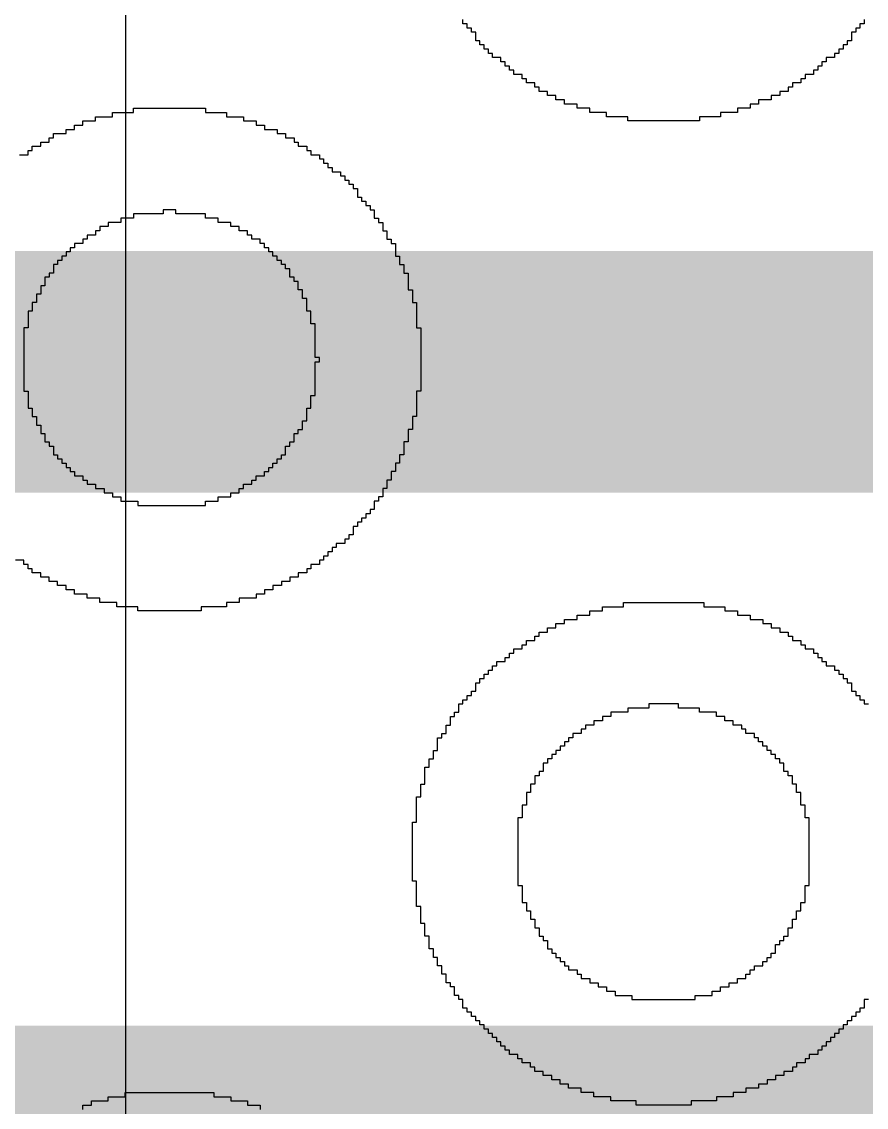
# Model space of a CAD drawing. Header units: millimetres. Extents: x -0.27 to 4.7, y -0.39 to 2.83.
# Drawn here: x 2.3399 to 2.37488, y 1.02713 to 1.07208 of the extents above; entities that cross this region are included whole.
import ezdxf

# ---------------------------------------------------------------- set-up
doc = ezdxf.new("R2010")
doc.units = ezdxf.units.MM
doc.header["$MEASUREMENT"] = 0
for name, color, linetype in [('BottomLayer', 5, 'Continuous'), ('TopLayer', 1, 'Continuous'), ('TopOverlay', 2, 'Continuous')]:
    doc.layers.add(name, color=color, linetype=linetype)

msp = doc.modelspace()

# ---------------------------------------------------------------- linework, layer by layer
at = {"layer": 'BottomLayer'}
msp.add_line((2.344215, 0.695646), (2.344215, 1.075276), dxfattribs=at)
at = {"layer": 'TopLayer'}
for points, const_width in [([(2.053578, 1.057578), (2.677673, 1.057578)], 0.01), ([(2.051, 1.023), (2.592, 1.023)], 0.015)]:
    msp.add_lwpolyline(points, dxfattribs=dict(at, const_width=const_width))
at = {"layer": 'TopOverlay'}
for p, q in [((2.358174, 1.071989), (2.358174, 1.072164)), ((2.37479, 1.072164), (2.37479, 1.071989)), ((2.358349, 1.071989), (2.358174, 1.071989)), ((2.358349, 1.071814), (2.358349, 1.071989)), ((2.358524, 1.071814), (2.358349, 1.071814)), ((2.358524, 1.071639), (2.358524, 1.071814)), ((2.358699, 1.071639), (2.358524, 1.071639)), ((2.358699, 1.071289), (2.358699, 1.071639)), ((2.37444, 1.071639), (2.374266, 1.071639)), ((2.374266, 1.071639), (2.374266, 1.071289)), ((2.374615, 1.071814), (2.37444, 1.071814)), ((2.37444, 1.071814), (2.37444, 1.071639)), ((2.37479, 1.071989), (2.374615, 1.071989)), ((2.374615, 1.071989), (2.374615, 1.071814)), ((2.358874, 1.071289), (2.358699, 1.071289)), ((2.358874, 1.071114), (2.358874, 1.071289)), ((2.374266, 1.071289), (2.374091, 1.071289)), ((2.374091, 1.071289), (2.374091, 1.071114)), ((2.359049, 1.071114), (2.358874, 1.071114)), ((2.359049, 1.07094), (2.359049, 1.071114)), ((2.359224, 1.07094), (2.359049, 1.07094)), ((2.359224, 1.070765), (2.359224, 1.07094)), ((2.359399, 1.070765), (2.359224, 1.070765)), ((2.359399, 1.07059), (2.359399, 1.070765)), ((2.373741, 1.070765), (2.373566, 1.070765)), ((2.373566, 1.070765), (2.373566, 1.07059)), ((2.373916, 1.07094), (2.373741, 1.07094)), ((2.373741, 1.07094), (2.373741, 1.070765)), ((2.374091, 1.071114), (2.373916, 1.071114)), ((2.373916, 1.071114), (2.373916, 1.07094)), ((2.359748, 1.07059), (2.359399, 1.07059)), ((2.359748, 1.070415), (2.359748, 1.07059)), ((2.359923, 1.070415), (2.359748, 1.070415)), ((2.359923, 1.07024), (2.359923, 1.070415)), ((2.373216, 1.070415), (2.373041, 1.070415)), ((2.373041, 1.070415), (2.373041, 1.07024)), ((2.373566, 1.07059), (2.373216, 1.07059)), ((2.373216, 1.07059), (2.373216, 1.070415)), ((2.360098, 1.07024), (2.359923, 1.07024)), ((2.360098, 1.070065), (2.360098, 1.07024)), ((2.360273, 1.070065), (2.360098, 1.070065)), ((2.360273, 1.06989), (2.360273, 1.070065)), ((2.360623, 1.06989), (2.360273, 1.06989)), ((2.360623, 1.069715), (2.360623, 1.06989)), ((2.372691, 1.06989), (2.372342, 1.06989)), ((2.372342, 1.06989), (2.372342, 1.069715)), ((2.372866, 1.070065), (2.372691, 1.070065)), ((2.372691, 1.070065), (2.372691, 1.06989)), ((2.373041, 1.07024), (2.372866, 1.07024)), ((2.372866, 1.07024), (2.372866, 1.070065)), ((2.360798, 1.069715), (2.360623, 1.069715)), ((2.360798, 1.06954), (2.360798, 1.069715)), ((2.361148, 1.06954), (2.360798, 1.06954)), ((2.361148, 1.069365), (2.361148, 1.06954)), ((2.372167, 1.06954), (2.371817, 1.06954)), ((2.371817, 1.06954), (2.371817, 1.069365)), ((2.372342, 1.069715), (2.372167, 1.069715)), ((2.372167, 1.069715), (2.372167, 1.06954)), ((2.361323, 1.069365), (2.361148, 1.069365)), ((2.361323, 1.069191), (2.361323, 1.069365)), ((2.361673, 1.069191), (2.361323, 1.069191)), ((2.361673, 1.069016), (2.361673, 1.069191)), ((2.362022, 1.069016), (2.361673, 1.069016)), ((2.362022, 1.068841), (2.362022, 1.069016)), ((2.371292, 1.069016), (2.370942, 1.069016)), ((2.370942, 1.069016), (2.370942, 1.068841)), ((2.371642, 1.069191), (2.371292, 1.069191)), ((2.371292, 1.069191), (2.371292, 1.069016)), ((2.371817, 1.069365), (2.371642, 1.069365)), ((2.371642, 1.069365), (2.371642, 1.069191)), ((2.344532, 1.068316), (2.344532, 1.068491)), ((2.344532, 1.068491), (2.347505, 1.068491)), ((2.347505, 1.068491), (2.347505, 1.068316)), ((2.362372, 1.068841), (2.362022, 1.068841)), ((2.362372, 1.068666), (2.362372, 1.068841)), ((2.362897, 1.068666), (2.362372, 1.068666)), ((2.362897, 1.068491), (2.362897, 1.068666)), ((2.363421, 1.068491), (2.362897, 1.068491)), ((2.363421, 1.068316), (2.363421, 1.068491)), ((2.370068, 1.068491), (2.369543, 1.068491)), ((2.369543, 1.068491), (2.369543, 1.068316)), ((2.370418, 1.068666), (2.370068, 1.068666)), ((2.370068, 1.068666), (2.370068, 1.068491)), ((2.370942, 1.068841), (2.370418, 1.068841)), ((2.370418, 1.068841), (2.370418, 1.068666)), ((2.342958, 1.067966), (2.342958, 1.068141)), ((2.342958, 1.068141), (2.343657, 1.068141)), ((2.343657, 1.068141), (2.343657, 1.068316)), ((2.343657, 1.068316), (2.344532, 1.068316)), ((2.347505, 1.068316), (2.34838, 1.068316)), ((2.34838, 1.068316), (2.34838, 1.068141)), ((2.34838, 1.068141), (2.349079, 1.068141)), ((2.349079, 1.068141), (2.349079, 1.067966)), ((2.364121, 1.068316), (2.363421, 1.068316)), ((2.364121, 1.068141), (2.364121, 1.068316)), ((2.364996, 1.068141), (2.364121, 1.068141)), ((2.364996, 1.067966), (2.364996, 1.068141)), ((2.368844, 1.068141), (2.367969, 1.068141)), ((2.367969, 1.068141), (2.367969, 1.067966)), ((2.369543, 1.068316), (2.368844, 1.068316)), ((2.368844, 1.068316), (2.368844, 1.068141)), ((2.341733, 1.067441), (2.341733, 1.067616)), ((2.341733, 1.067616), (2.342083, 1.067616)), ((2.342083, 1.067616), (2.342083, 1.067791)), ((2.342083, 1.067791), (2.342433, 1.067791)), ((2.342433, 1.067791), (2.342433, 1.067966)), ((2.342433, 1.067966), (2.342958, 1.067966)), ((2.349079, 1.067966), (2.349604, 1.067966)), ((2.349604, 1.067966), (2.349604, 1.067791)), ((2.349604, 1.067791), (2.349954, 1.067791)), ((2.349954, 1.067791), (2.349954, 1.067616)), ((2.349954, 1.067616), (2.350479, 1.067616)), ((2.350479, 1.067616), (2.350479, 1.067441)), ((2.367969, 1.067966), (2.364996, 1.067966)), ((2.341034, 1.067092), (2.341034, 1.067267)), ((2.341034, 1.067267), (2.341209, 1.067267)), ((2.341209, 1.067267), (2.341209, 1.067441)), ((2.341209, 1.067441), (2.341733, 1.067441)), ((2.350479, 1.067441), (2.350828, 1.067441)), ((2.350828, 1.067441), (2.350828, 1.067267)), ((2.350828, 1.067267), (2.351178, 1.067267)), ((2.351178, 1.067267), (2.351178, 1.067092)), ((2.340159, 1.066567), (2.340159, 1.066742)), ((2.340159, 1.066742), (2.340334, 1.066742)), ((2.340334, 1.066742), (2.340334, 1.066917)), ((2.340334, 1.066917), (2.340684, 1.066917)), ((2.340684, 1.066917), (2.340684, 1.067092)), ((2.340684, 1.067092), (2.341034, 1.067092)), ((2.351178, 1.067092), (2.351353, 1.067092)), ((2.351353, 1.067092), (2.351353, 1.066917)), ((2.351353, 1.066917), (2.351703, 1.066917)), ((2.351703, 1.066917), (2.351703, 1.066742)), ((2.351703, 1.066742), (2.351878, 1.066742)), ((2.351878, 1.066742), (2.351878, 1.066567)), ((2.339809, 1.066567), (2.340159, 1.066567)), ((2.351878, 1.066567), (2.352228, 1.066567)), ((2.352228, 1.066567), (2.352228, 1.066392)), ((2.352228, 1.066392), (2.352403, 1.066392)), ((2.352403, 1.066392), (2.352403, 1.066217)), ((2.352403, 1.066217), (2.352578, 1.066217)), ((2.352578, 1.066217), (2.352578, 1.066042)), ((2.352578, 1.066042), (2.352752, 1.066042)), ((2.352752, 1.066042), (2.352752, 1.065867)), ((2.352752, 1.065867), (2.353102, 1.065867)), ((2.353102, 1.065867), (2.353102, 1.065692)), ((2.353102, 1.065692), (2.353277, 1.065692)), ((2.353277, 1.065692), (2.353277, 1.065518)), ((2.353277, 1.065518), (2.353452, 1.065518)), ((2.353452, 1.065518), (2.353452, 1.065343)), ((2.353452, 1.065343), (2.353627, 1.065343)), ((2.353627, 1.065343), (2.353627, 1.065168)), ((2.353627, 1.065168), (2.353802, 1.065168)), ((2.353802, 1.065168), (2.353802, 1.064818)), ((2.353802, 1.064818), (2.353977, 1.064818)), ((2.353977, 1.064818), (2.353977, 1.064643)), ((2.353977, 1.064643), (2.354152, 1.064643)), ((2.354152, 1.064643), (2.354152, 1.064468)), ((2.354152, 1.064468), (2.354326, 1.064468)), ((2.354326, 1.064468), (2.354326, 1.064293)), ((2.345756, 1.064118), (2.344532, 1.064118)), ((2.344532, 1.064118), (2.344532, 1.063943)), ((2.346281, 1.064293), (2.345756, 1.064293)), ((2.345756, 1.064293), (2.345756, 1.064118)), ((2.346281, 1.064118), (2.346281, 1.064293)), ((2.347505, 1.064118), (2.346281, 1.064118)), ((2.347505, 1.063943), (2.347505, 1.064118)), ((2.354326, 1.064293), (2.354501, 1.064293)), ((2.354501, 1.064293), (2.354501, 1.063943)), ((2.343482, 1.063594), (2.343133, 1.063594)), ((2.343133, 1.063594), (2.343133, 1.063419)), ((2.344007, 1.063768), (2.343482, 1.063768)), ((2.343482, 1.063768), (2.343482, 1.063594)), ((2.344532, 1.063943), (2.344007, 1.063943)), ((2.344007, 1.063943), (2.344007, 1.063768)), ((2.34803, 1.063943), (2.347505, 1.063943)), ((2.34803, 1.063768), (2.34803, 1.063943)), ((2.348555, 1.063768), (2.34803, 1.063768)), ((2.348555, 1.063594), (2.348555, 1.063768)), ((2.348905, 1.063594), (2.348555, 1.063594)), ((2.348905, 1.063419), (2.348905, 1.063594)), ((2.354501, 1.063943), (2.354676, 1.063943)), ((2.354676, 1.063943), (2.354676, 1.063768)), ((2.354676, 1.063768), (2.354851, 1.063768)), ((2.354851, 1.063768), (2.354851, 1.063419)), ((2.342958, 1.063244), (2.342608, 1.063244)), ((2.342608, 1.063244), (2.342608, 1.063069)), ((2.343133, 1.063419), (2.342958, 1.063419)), ((2.342958, 1.063419), (2.342958, 1.063244)), ((2.349254, 1.063419), (2.348905, 1.063419)), ((2.349254, 1.063244), (2.349254, 1.063419)), ((2.349429, 1.063244), (2.349254, 1.063244)), ((2.349429, 1.063069), (2.349429, 1.063244)), ((2.354851, 1.063419), (2.355026, 1.063419)), ((2.355026, 1.063419), (2.355026, 1.063069)), ((2.342083, 1.062719), (2.341908, 1.062719)), ((2.341908, 1.062719), (2.341908, 1.062544)), ((2.342433, 1.062894), (2.342083, 1.062894)), ((2.342083, 1.062894), (2.342083, 1.062719)), ((2.342608, 1.063069), (2.342433, 1.063069)), ((2.342433, 1.063069), (2.342433, 1.062894)), ((2.349779, 1.063069), (2.349429, 1.063069)), ((2.349779, 1.062894), (2.349779, 1.063069)), ((2.349954, 1.062894), (2.349779, 1.062894)), ((2.349954, 1.062719), (2.349954, 1.062894)), ((2.350129, 1.062719), (2.349954, 1.062719)), ((2.350129, 1.062544), (2.350129, 1.062719)), ((2.355026, 1.063069), (2.355201, 1.063069)), ((2.355201, 1.063069), (2.355201, 1.062894)), ((2.355201, 1.062894), (2.355376, 1.062894)), ((2.355376, 1.062894), (2.355376, 1.062369)), ((2.341559, 1.062194), (2.341384, 1.062194)), ((2.341384, 1.062194), (2.341384, 1.062019)), ((2.341733, 1.062369), (2.341559, 1.062369)), ((2.341559, 1.062369), (2.341559, 1.062194)), ((2.341908, 1.062544), (2.341733, 1.062544)), ((2.341733, 1.062544), (2.341733, 1.062369)), ((2.350304, 1.062544), (2.350129, 1.062544)), ((2.350304, 1.062369), (2.350304, 1.062544)), ((2.350479, 1.062369), (2.350304, 1.062369)), ((2.350479, 1.062194), (2.350479, 1.062369)), ((2.350653, 1.062194), (2.350479, 1.062194)), ((2.350653, 1.062019), (2.350653, 1.062194)), ((2.355376, 1.062369), (2.355551, 1.062369)), ((2.355551, 1.062369), (2.355551, 1.062019)), ((2.341384, 1.062019), (2.341209, 1.062019)), ((2.341209, 1.062019), (2.341209, 1.06167)), ((2.350828, 1.062019), (2.350653, 1.062019)), ((2.350828, 1.061845), (2.350828, 1.062019)), ((2.351003, 1.061845), (2.350828, 1.061845)), ((2.351003, 1.061495), (2.351003, 1.061845)), ((2.355551, 1.062019), (2.355726, 1.062019)), ((2.355726, 1.062019), (2.355726, 1.06167)), ((2.341034, 1.061495), (2.340859, 1.061495)), ((2.340859, 1.061495), (2.340859, 1.061145)), ((2.341209, 1.06167), (2.341034, 1.06167)), ((2.341034, 1.06167), (2.341034, 1.061495)), ((2.351178, 1.061495), (2.351003, 1.061495)), ((2.351178, 1.06132), (2.351178, 1.061495)), ((2.351353, 1.06132), (2.351178, 1.06132)), ((2.351353, 1.06097), (2.351353, 1.06132)), ((2.355726, 1.06167), (2.355901, 1.06167)), ((2.355901, 1.06167), (2.355901, 1.061145)), ((2.340859, 1.061145), (2.340684, 1.061145)), ((2.340684, 1.061145), (2.340684, 1.060795)), ((2.351528, 1.06097), (2.351353, 1.06097)), ((2.351528, 1.06062), (2.351528, 1.06097)), ((2.355901, 1.061145), (2.355901, 1.06097)), ((2.355901, 1.06097), (2.356076, 1.06097)), ((2.356076, 1.06097), (2.356076, 1.060445)), ((2.340509, 1.060445), (2.340334, 1.060445)), ((2.340334, 1.060445), (2.340334, 1.060096)), ((2.340684, 1.060795), (2.340509, 1.060795)), ((2.340509, 1.060795), (2.340509, 1.060445)), ((2.351703, 1.06062), (2.351528, 1.06062)), ((2.351703, 1.060096), (2.351703, 1.06062)), ((2.356076, 1.060445), (2.35625, 1.060445)), ((2.35625, 1.060445), (2.35625, 1.059396)), ((2.340334, 1.060096), (2.340159, 1.060096)), ((2.340159, 1.060096), (2.340159, 1.059396)), ((2.351878, 1.060096), (2.351703, 1.060096)), ((2.351878, 1.059571), (2.351878, 1.060096)), ((2.352053, 1.059571), (2.351878, 1.059571)), ((2.352053, 1.058172), (2.352053, 1.059571)), ((2.340159, 1.059396), (2.339984, 1.059396)), ((2.339984, 1.059396), (2.339984, 1.056772)), ((2.35625, 1.059396), (2.356425, 1.059396)), ((2.356425, 1.059396), (2.356425, 1.056772)), ((2.352228, 1.058172), (2.352053, 1.058172)), ((2.352228, 1.057997), (2.352228, 1.058172)), ((2.352053, 1.056598), (2.352053, 1.057997)), ((2.352053, 1.057997), (2.352228, 1.057997)), ((2.339984, 1.056772), (2.340159, 1.056772)), ((2.340159, 1.056772), (2.340159, 1.056073)), ((2.351878, 1.056073), (2.351878, 1.056598)), ((2.351878, 1.056598), (2.352053, 1.056598)), ((2.356425, 1.056772), (2.35625, 1.056772)), ((2.35625, 1.056772), (2.35625, 1.055723)), ((2.340159, 1.056073), (2.340334, 1.056073)), ((2.340334, 1.056073), (2.340334, 1.055723)), ((2.351703, 1.055548), (2.351703, 1.056073)), ((2.351703, 1.056073), (2.351878, 1.056073)), ((2.340334, 1.055723), (2.340509, 1.055723)), ((2.340509, 1.055723), (2.340509, 1.055373)), ((2.351528, 1.055198), (2.351528, 1.055548)), ((2.351528, 1.055548), (2.351703, 1.055548)), ((2.35625, 1.055723), (2.356076, 1.055723)), ((2.356076, 1.055723), (2.356076, 1.055198)), ((2.340509, 1.055373), (2.340684, 1.055373)), ((2.340684, 1.055373), (2.340684, 1.055023)), ((2.340684, 1.055023), (2.340859, 1.055023)), ((2.340859, 1.055023), (2.340859, 1.054674)), ((2.351178, 1.054674), (2.351178, 1.055023)), ((2.351178, 1.055023), (2.351353, 1.055023)), ((2.351353, 1.055023), (2.351353, 1.055198)), ((2.351353, 1.055198), (2.351528, 1.055198)), ((2.356076, 1.055198), (2.355901, 1.055198)), ((2.355901, 1.055198), (2.355901, 1.054674)), ((2.340859, 1.054674), (2.341034, 1.054674)), ((2.341034, 1.054674), (2.341034, 1.054499)), ((2.351003, 1.054499), (2.351003, 1.054674)), ((2.351003, 1.054674), (2.351178, 1.054674)), ((2.355901, 1.054674), (2.355726, 1.054674)), ((2.355726, 1.054674), (2.355726, 1.054149)), ((2.341034, 1.054499), (2.341209, 1.054499)), ((2.341209, 1.054499), (2.341209, 1.054149)), ((2.341209, 1.054149), (2.341384, 1.054149)), ((2.341384, 1.054149), (2.341384, 1.053974)), ((2.350653, 1.053974), (2.350653, 1.054149)), ((2.350653, 1.054149), (2.350828, 1.054149)), ((2.350828, 1.054149), (2.350828, 1.054499)), ((2.350828, 1.054499), (2.351003, 1.054499)), ((2.355726, 1.054149), (2.355551, 1.054149)), ((2.355551, 1.054149), (2.355551, 1.053799)), ((2.341384, 1.053974), (2.341559, 1.053974)), ((2.341559, 1.053974), (2.341559, 1.053799)), ((2.341559, 1.053799), (2.341733, 1.053799)), ((2.341733, 1.053799), (2.341733, 1.053624)), ((2.350304, 1.053624), (2.350304, 1.053799)), ((2.350304, 1.053799), (2.350479, 1.053799)), ((2.350479, 1.053799), (2.350479, 1.053974)), ((2.350479, 1.053974), (2.350653, 1.053974)), ((2.355551, 1.053799), (2.355376, 1.053799)), ((2.355376, 1.053799), (2.355376, 1.053449)), ((2.341733, 1.053624), (2.341908, 1.053624)), ((2.341908, 1.053624), (2.341908, 1.053449)), ((2.341908, 1.053449), (2.342083, 1.053449)), ((2.342083, 1.053449), (2.342083, 1.053274)), ((2.342083, 1.053274), (2.342433, 1.053274)), ((2.342433, 1.053274), (2.342433, 1.053099)), ((2.349604, 1.053099), (2.349604, 1.053274)), ((2.349604, 1.053274), (2.349954, 1.053274)), ((2.349954, 1.053274), (2.349954, 1.053449)), ((2.349954, 1.053449), (2.350129, 1.053449)), ((2.350129, 1.053449), (2.350129, 1.053624)), ((2.350129, 1.053624), (2.350304, 1.053624)), ((2.355376, 1.053449), (2.355201, 1.053449)), ((2.355201, 1.053449), (2.355201, 1.053099)), ((2.342433, 1.053099), (2.342608, 1.053099)), ((2.342608, 1.053099), (2.342608, 1.052925)), ((2.342608, 1.052925), (2.342958, 1.052925)), ((2.342958, 1.052925), (2.342958, 1.05275)), ((2.342958, 1.05275), (2.343308, 1.05275)), ((2.343308, 1.05275), (2.343308, 1.052575)), ((2.348905, 1.052575), (2.348905, 1.05275)), ((2.348905, 1.05275), (2.349079, 1.05275)), ((2.349079, 1.05275), (2.349079, 1.052925)), ((2.349079, 1.052925), (2.349429, 1.052925)), ((2.349429, 1.052925), (2.349429, 1.053099)), ((2.349429, 1.053099), (2.349604, 1.053099)), ((2.355026, 1.05275), (2.354851, 1.05275)), ((2.354851, 1.05275), (2.354851, 1.0524)), ((2.355201, 1.053099), (2.355026, 1.053099)), ((2.355026, 1.053099), (2.355026, 1.05275)), ((2.343308, 1.052575), (2.343657, 1.052575)), ((2.343657, 1.052575), (2.343657, 1.0524)), ((2.343657, 1.0524), (2.344007, 1.0524)), ((2.344007, 1.0524), (2.344007, 1.052225)), ((2.34803, 1.052225), (2.34803, 1.0524)), ((2.34803, 1.0524), (2.348555, 1.0524)), ((2.348555, 1.0524), (2.348555, 1.052575)), ((2.348555, 1.052575), (2.348905, 1.052575)), ((2.354851, 1.0524), (2.354676, 1.0524)), ((2.354676, 1.0524), (2.354676, 1.052225)), ((2.344007, 1.052225), (2.344707, 1.052225)), ((2.344707, 1.052225), (2.344707, 1.05205)), ((2.344707, 1.05205), (2.347505, 1.05205)), ((2.347505, 1.05205), (2.347505, 1.052225)), ((2.347505, 1.052225), (2.34803, 1.052225)), ((2.354501, 1.051875), (2.354326, 1.051875)), ((2.354326, 1.051875), (2.354326, 1.0517)), ((2.354676, 1.052225), (2.354501, 1.052225)), ((2.354501, 1.052225), (2.354501, 1.051875)), ((2.354152, 1.051525), (2.353977, 1.051525)), ((2.353977, 1.051525), (2.353977, 1.05135)), ((2.354326, 1.0517), (2.354152, 1.0517)), ((2.354152, 1.0517), (2.354152, 1.051525)), ((2.353802, 1.051176), (2.353627, 1.051176)), ((2.353627, 1.051176), (2.353627, 1.050826)), ((2.353977, 1.05135), (2.353802, 1.05135)), ((2.353802, 1.05135), (2.353802, 1.051176)), ((2.353452, 1.050651), (2.353277, 1.050651)), ((2.353277, 1.050651), (2.353277, 1.050476)), ((2.353627, 1.050826), (2.353452, 1.050826)), ((2.353452, 1.050826), (2.353452, 1.050651)), ((2.352752, 1.050126), (2.352578, 1.050126)), ((2.352578, 1.050126), (2.352578, 1.049951)), ((2.352927, 1.050301), (2.352752, 1.050301)), ((2.352752, 1.050301), (2.352752, 1.050126)), ((2.353277, 1.050476), (2.352927, 1.050476)), ((2.352927, 1.050476), (2.352927, 1.050301)), ((2.339984, 1.049776), (2.339635, 1.049776)), ((2.339984, 1.049601), (2.339984, 1.049776)), ((2.340159, 1.049601), (2.339984, 1.049601)), ((2.340159, 1.049426), (2.340159, 1.049601)), ((2.352228, 1.049601), (2.351878, 1.049601)), ((2.351878, 1.049601), (2.351878, 1.049426)), ((2.352403, 1.049776), (2.352228, 1.049776)), ((2.352228, 1.049776), (2.352228, 1.049601)), ((2.352578, 1.049951), (2.352403, 1.049951)), ((2.352403, 1.049951), (2.352403, 1.049776)), ((2.340334, 1.049426), (2.340159, 1.049426)), ((2.340334, 1.049252), (2.340334, 1.049426)), ((2.340684, 1.049252), (2.340334, 1.049252)), ((2.340684, 1.049077), (2.340684, 1.049252)), ((2.351703, 1.049252), (2.351353, 1.049252)), ((2.351353, 1.049252), (2.351353, 1.049077)), ((2.351878, 1.049426), (2.351703, 1.049426)), ((2.351703, 1.049426), (2.351703, 1.049252)), ((2.341034, 1.049077), (2.340684, 1.049077)), ((2.341034, 1.048902), (2.341034, 1.049077)), ((2.341384, 1.048902), (2.341034, 1.048902)), ((2.341384, 1.048727), (2.341384, 1.048902)), ((2.341733, 1.048727), (2.341384, 1.048727)), ((2.341733, 1.048552), (2.341733, 1.048727)), ((2.350653, 1.048727), (2.350304, 1.048727)), ((2.350304, 1.048727), (2.350304, 1.048552)), ((2.351003, 1.048902), (2.350653, 1.048902)), ((2.350653, 1.048902), (2.350653, 1.048727)), ((2.351353, 1.049077), (2.351003, 1.049077)), ((2.351003, 1.049077), (2.351003, 1.048902)), ((2.342083, 1.048552), (2.341733, 1.048552)), ((2.342083, 1.048377), (2.342083, 1.048552)), ((2.342608, 1.048377), (2.342083, 1.048377)), ((2.342608, 1.048202), (2.342608, 1.048377)), ((2.349954, 1.048377), (2.349604, 1.048377)), ((2.349604, 1.048377), (2.349604, 1.048202)), ((2.350304, 1.048552), (2.349954, 1.048552)), ((2.349954, 1.048552), (2.349954, 1.048377)), ((2.343133, 1.048202), (2.342608, 1.048202)), ((2.343133, 1.048027), (2.343133, 1.048202)), ((2.343832, 1.048027), (2.343133, 1.048027)), ((2.343832, 1.047852), (2.343832, 1.048027)), ((2.344707, 1.047852), (2.343832, 1.047852)), ((2.344707, 1.047677), (2.344707, 1.047852)), ((2.34838, 1.047852), (2.34733, 1.047852)), ((2.34733, 1.047852), (2.34733, 1.047677)), ((2.348905, 1.048027), (2.34838, 1.048027)), ((2.34838, 1.048027), (2.34838, 1.047852)), ((2.349604, 1.048202), (2.348905, 1.048202)), ((2.348905, 1.048202), (2.348905, 1.048027)), ((2.363946, 1.047677), (2.363946, 1.047852)), ((2.363946, 1.047852), (2.364821, 1.047852)), ((2.364821, 1.047852), (2.364821, 1.048027)), ((2.364821, 1.048027), (2.368144, 1.048027)), ((2.368144, 1.048027), (2.368144, 1.047852)), ((2.368144, 1.047852), (2.369018, 1.047852)), ((2.369018, 1.047852), (2.369018, 1.047677)), ((2.34733, 1.047677), (2.344707, 1.047677)), ((2.362897, 1.047328), (2.362897, 1.047503)), ((2.362897, 1.047503), (2.363421, 1.047503)), ((2.363421, 1.047503), (2.363421, 1.047677)), ((2.363421, 1.047677), (2.363946, 1.047677)), ((2.369018, 1.047677), (2.369543, 1.047677)), ((2.369543, 1.047677), (2.369543, 1.047503)), ((2.369543, 1.047503), (2.370068, 1.047503)), ((2.370068, 1.047503), (2.370068, 1.047328)), ((2.361673, 1.046803), (2.361673, 1.046978)), ((2.361673, 1.046978), (2.362022, 1.046978)), ((2.362022, 1.046978), (2.362022, 1.047153)), ((2.362022, 1.047153), (2.362372, 1.047153)), ((2.362372, 1.047153), (2.362372, 1.047328)), ((2.362372, 1.047328), (2.362897, 1.047328)), ((2.370068, 1.047328), (2.370593, 1.047328)), ((2.370593, 1.047328), (2.370593, 1.047153)), ((2.370593, 1.047153), (2.370942, 1.047153)), ((2.370942, 1.047153), (2.370942, 1.046978)), ((2.370942, 1.046978), (2.371292, 1.046978)), ((2.371292, 1.046978), (2.371292, 1.046803)), ((2.360798, 1.046278), (2.360798, 1.046453)), ((2.360798, 1.046453), (2.361148, 1.046453)), ((2.361148, 1.046453), (2.361148, 1.046628)), ((2.361148, 1.046628), (2.361323, 1.046628)), ((2.361323, 1.046628), (2.361323, 1.046803)), ((2.361323, 1.046803), (2.361673, 1.046803)), ((2.371292, 1.046803), (2.371642, 1.046803)), ((2.371642, 1.046803), (2.371642, 1.046628)), ((2.371642, 1.046628), (2.371817, 1.046628)), ((2.371817, 1.046628), (2.371817, 1.046453)), ((2.371817, 1.046453), (2.372167, 1.046453)), ((2.372167, 1.046453), (2.372167, 1.046278)), ((2.360273, 1.045928), (2.360273, 1.046103)), ((2.360273, 1.046103), (2.360623, 1.046103)), ((2.360623, 1.046103), (2.360623, 1.046278)), ((2.360623, 1.046278), (2.360798, 1.046278)), ((2.372167, 1.046278), (2.372342, 1.046278)), ((2.372342, 1.046278), (2.372342, 1.046103)), ((2.372342, 1.046103), (2.372691, 1.046103)), ((2.372691, 1.046103), (2.372691, 1.045928)), ((2.359574, 1.045404), (2.359574, 1.045578)), ((2.359574, 1.045578), (2.359923, 1.045578)), ((2.359923, 1.045578), (2.359923, 1.045753)), ((2.359923, 1.045753), (2.360098, 1.045753)), ((2.360098, 1.045753), (2.360098, 1.045928)), ((2.360098, 1.045928), (2.360273, 1.045928)), ((2.372691, 1.045928), (2.372866, 1.045928)), ((2.372866, 1.045928), (2.372866, 1.045753)), ((2.372866, 1.045753), (2.373041, 1.045753)), ((2.373041, 1.045753), (2.373041, 1.045578)), ((2.373041, 1.045578), (2.373216, 1.045578)), ((2.373216, 1.045578), (2.373216, 1.045404)), ((2.359224, 1.045054), (2.359224, 1.045229)), ((2.359224, 1.045229), (2.359399, 1.045229)), ((2.359399, 1.045229), (2.359399, 1.045404)), ((2.359399, 1.045404), (2.359574, 1.045404)), ((2.373216, 1.045404), (2.373566, 1.045404)), ((2.373566, 1.045404), (2.373566, 1.045229)), ((2.373566, 1.045229), (2.373741, 1.045229)), ((2.373741, 1.045229), (2.373741, 1.045054)), ((2.358699, 1.044354), (2.358699, 1.044704)), ((2.358699, 1.044704), (2.358874, 1.044704)), ((2.358874, 1.044704), (2.358874, 1.044879)), ((2.358874, 1.044879), (2.359049, 1.044879)), ((2.359049, 1.044879), (2.359049, 1.045054)), ((2.359049, 1.045054), (2.359224, 1.045054)), ((2.373741, 1.045054), (2.373916, 1.045054)), ((2.373916, 1.045054), (2.373916, 1.044879)), ((2.373916, 1.044879), (2.374091, 1.044879)), ((2.374091, 1.044879), (2.374091, 1.044704)), ((2.374091, 1.044704), (2.374266, 1.044704)), ((2.374266, 1.044704), (2.374266, 1.044354)), ((2.358524, 1.044179), (2.358524, 1.044354)), ((2.358524, 1.044354), (2.358699, 1.044354)), ((2.374266, 1.044354), (2.37444, 1.044354)), ((2.37444, 1.044354), (2.37444, 1.044179)), ((2.358, 1.04348), (2.358, 1.043829)), ((2.358, 1.043829), (2.358174, 1.043829)), ((2.358174, 1.043829), (2.358174, 1.044004)), ((2.358174, 1.044004), (2.358349, 1.044004)), ((2.358349, 1.044004), (2.358349, 1.044179)), ((2.358349, 1.044179), (2.358524, 1.044179)), ((2.367094, 1.043829), (2.36587, 1.043829)), ((2.36587, 1.043829), (2.36587, 1.043655)), ((2.367094, 1.043655), (2.367094, 1.043829)), ((2.37444, 1.044179), (2.374615, 1.044179)), ((2.374615, 1.044179), (2.374615, 1.044004)), ((2.374615, 1.044004), (2.37479, 1.044004)), ((2.37479, 1.044004), (2.37479, 1.043829)), ((2.37479, 1.043829), (2.374965, 1.043829)), ((2.35765, 1.042955), (2.35765, 1.043305)), ((2.35765, 1.043305), (2.357825, 1.043305)), ((2.357825, 1.043305), (2.357825, 1.04348)), ((2.357825, 1.04348), (2.358, 1.04348)), ((2.364296, 1.043305), (2.363946, 1.043305)), ((2.363946, 1.043305), (2.363946, 1.04313)), ((2.364996, 1.04348), (2.364296, 1.04348)), ((2.364296, 1.04348), (2.364296, 1.043305)), ((2.36587, 1.043655), (2.364996, 1.043655)), ((2.364996, 1.043655), (2.364996, 1.04348)), ((2.367969, 1.043655), (2.367094, 1.043655)), ((2.367969, 1.04348), (2.367969, 1.043655)), ((2.368669, 1.04348), (2.367969, 1.04348)), ((2.368669, 1.043305), (2.368669, 1.04348)), ((2.369018, 1.043305), (2.368669, 1.043305)), ((2.369018, 1.04313), (2.369018, 1.043305)), ((2.357475, 1.042605), (2.357475, 1.042955)), ((2.357475, 1.042955), (2.35765, 1.042955)), ((2.363596, 1.042955), (2.363247, 1.042955)), ((2.363247, 1.042955), (2.363247, 1.04278)), ((2.363946, 1.04313), (2.363596, 1.04313)), ((2.363596, 1.04313), (2.363596, 1.042955)), ((2.369368, 1.04313), (2.369018, 1.04313)), ((2.369368, 1.042955), (2.369368, 1.04313)), ((2.369718, 1.042955), (2.369368, 1.042955)), ((2.369718, 1.04278), (2.369718, 1.042955)), ((2.357125, 1.041905), (2.357125, 1.04243)), ((2.357125, 1.04243), (2.3573, 1.04243)), ((2.3573, 1.04243), (2.3573, 1.042605)), ((2.3573, 1.042605), (2.357475, 1.042605)), ((2.362722, 1.04243), (2.362547, 1.04243)), ((2.362547, 1.04243), (2.362547, 1.042255)), ((2.363072, 1.042605), (2.362722, 1.042605)), ((2.362722, 1.042605), (2.362722, 1.04243)), ((2.363247, 1.04278), (2.363072, 1.04278)), ((2.363072, 1.04278), (2.363072, 1.042605)), ((2.369893, 1.04278), (2.369718, 1.04278)), ((2.369893, 1.042605), (2.369893, 1.04278)), ((2.370243, 1.042605), (2.369893, 1.042605)), ((2.370243, 1.04243), (2.370243, 1.042605)), ((2.370418, 1.04243), (2.370243, 1.04243)), ((2.370418, 1.042255), (2.370418, 1.04243)), ((2.362372, 1.04208), (2.362197, 1.04208)), ((2.362197, 1.04208), (2.362197, 1.041905)), ((2.362547, 1.042255), (2.362372, 1.042255)), ((2.362372, 1.042255), (2.362372, 1.04208)), ((2.370593, 1.042255), (2.370418, 1.042255)), ((2.370593, 1.04208), (2.370593, 1.042255)), ((2.370767, 1.04208), (2.370593, 1.04208)), ((2.370767, 1.041905), (2.370767, 1.04208)), ((2.356775, 1.041206), (2.356775, 1.041556)), ((2.356775, 1.041556), (2.35695, 1.041556)), ((2.35695, 1.041556), (2.35695, 1.041905)), ((2.35695, 1.041905), (2.357125, 1.041905)), ((2.361847, 1.041556), (2.361673, 1.041556)), ((2.361673, 1.041556), (2.361673, 1.041381)), ((2.362022, 1.041731), (2.361847, 1.041731)), ((2.361847, 1.041731), (2.361847, 1.041556)), ((2.362197, 1.041905), (2.362022, 1.041905)), ((2.362022, 1.041905), (2.362022, 1.041731)), ((2.370942, 1.041905), (2.370767, 1.041905)), ((2.370942, 1.041731), (2.370942, 1.041905)), ((2.371117, 1.041731), (2.370942, 1.041731)), ((2.371117, 1.041556), (2.371117, 1.041731)), ((2.371292, 1.041556), (2.371117, 1.041556)), ((2.371292, 1.041381), (2.371292, 1.041556)), ((2.3566, 1.040506), (2.3566, 1.041206)), ((2.3566, 1.041206), (2.356775, 1.041206)), ((2.361673, 1.041381), (2.361498, 1.041381)), ((2.361498, 1.041381), (2.361498, 1.041031)), ((2.371467, 1.041381), (2.371292, 1.041381)), ((2.371467, 1.041031), (2.371467, 1.041381)), ((2.361323, 1.040856), (2.361148, 1.040856)), ((2.361148, 1.040856), (2.361148, 1.040506)), ((2.361498, 1.041031), (2.361323, 1.041031)), ((2.361323, 1.041031), (2.361323, 1.040856)), ((2.371642, 1.041031), (2.371467, 1.041031)), ((2.371642, 1.040856), (2.371642, 1.041031)), ((2.371817, 1.040856), (2.371642, 1.040856)), ((2.371817, 1.040506), (2.371817, 1.040856)), ((2.356425, 1.039982), (2.356425, 1.040506)), ((2.356425, 1.040506), (2.3566, 1.040506)), ((2.360973, 1.040156), (2.360798, 1.040156)), ((2.360798, 1.040156), (2.360798, 1.039632)), ((2.361148, 1.040506), (2.360973, 1.040506)), ((2.360973, 1.040506), (2.360973, 1.040156)), ((2.371992, 1.040506), (2.371817, 1.040506)), ((2.371992, 1.040156), (2.371992, 1.040506)), ((2.372167, 1.040156), (2.371992, 1.040156)), ((2.372167, 1.039632), (2.372167, 1.040156)), ((2.35625, 1.038932), (2.35625, 1.039982)), ((2.35625, 1.039982), (2.356425, 1.039982)), ((2.360798, 1.039632), (2.360623, 1.039632)), ((2.360623, 1.039632), (2.360623, 1.039107)), ((2.372342, 1.039632), (2.372167, 1.039632)), ((2.372342, 1.039107), (2.372342, 1.039632)), ((2.356076, 1.036483), (2.356076, 1.038932)), ((2.356076, 1.038932), (2.35625, 1.038932)), ((2.360623, 1.039107), (2.360448, 1.039107)), ((2.360448, 1.039107), (2.360448, 1.036309)), ((2.372517, 1.039107), (2.372342, 1.039107)), ((2.372517, 1.036309), (2.372517, 1.039107)), ((2.35625, 1.036483), (2.356076, 1.036483)), ((2.35625, 1.035434), (2.35625, 1.036483)), ((2.360448, 1.036309), (2.360623, 1.036309)), ((2.360623, 1.036309), (2.360623, 1.035609)), ((2.372342, 1.035609), (2.372342, 1.036309)), ((2.372342, 1.036309), (2.372517, 1.036309)), ((2.356425, 1.035434), (2.35625, 1.035434)), ((2.356425, 1.034734), (2.356425, 1.035434)), ((2.360623, 1.035609), (2.360798, 1.035609)), ((2.360798, 1.035609), (2.360798, 1.035259)), ((2.360798, 1.035259), (2.360973, 1.035259)), ((2.360973, 1.035259), (2.360973, 1.034909)), ((2.371992, 1.034909), (2.371992, 1.035259)), ((2.371992, 1.035259), (2.372167, 1.035259)), ((2.372167, 1.035259), (2.372167, 1.035609)), ((2.372167, 1.035609), (2.372342, 1.035609)), ((2.360973, 1.034909), (2.361148, 1.034909)), ((2.361148, 1.034909), (2.361148, 1.03456)), ((2.371817, 1.03456), (2.371817, 1.034909)), ((2.371817, 1.034909), (2.371992, 1.034909)), ((2.3566, 1.034734), (2.356425, 1.034734)), ((2.3566, 1.03421), (2.3566, 1.034734)), ((2.361148, 1.03456), (2.361323, 1.03456)), ((2.361323, 1.03456), (2.361323, 1.03421)), ((2.371642, 1.03421), (2.371642, 1.03456)), ((2.371642, 1.03456), (2.371817, 1.03456)), ((2.356775, 1.03421), (2.3566, 1.03421)), ((2.356775, 1.033685), (2.356775, 1.03421)), ((2.361323, 1.03421), (2.361498, 1.03421)), ((2.361498, 1.03421), (2.361498, 1.034035)), ((2.361498, 1.034035), (2.361673, 1.034035)), ((2.361673, 1.034035), (2.361673, 1.033685)), ((2.371117, 1.03351), (2.371117, 1.03386)), ((2.371117, 1.03386), (2.371292, 1.03386)), ((2.371292, 1.03386), (2.371292, 1.034035)), ((2.371292, 1.034035), (2.371467, 1.034035)), ((2.371467, 1.034035), (2.371467, 1.03421)), ((2.371467, 1.03421), (2.371642, 1.03421)), ((2.35695, 1.033685), (2.356775, 1.033685)), ((2.35695, 1.033335), (2.35695, 1.033685)), ((2.361673, 1.033685), (2.361847, 1.033685)), ((2.361847, 1.033685), (2.361847, 1.03351)), ((2.361847, 1.03351), (2.362022, 1.03351)), ((2.362022, 1.03351), (2.362022, 1.033335)), ((2.370942, 1.033335), (2.370942, 1.03351)), ((2.370942, 1.03351), (2.371117, 1.03351)), ((2.357125, 1.033335), (2.35695, 1.033335)), ((2.357125, 1.032985), (2.357125, 1.033335)), ((2.3573, 1.032985), (2.357125, 1.032985)), ((2.3573, 1.032636), (2.3573, 1.032985)), ((2.362022, 1.033335), (2.362197, 1.033335)), ((2.362197, 1.033335), (2.362197, 1.03316)), ((2.362197, 1.03316), (2.362372, 1.03316)), ((2.362372, 1.03316), (2.362372, 1.032985)), ((2.362372, 1.032985), (2.362547, 1.032985)), ((2.362547, 1.032985), (2.362547, 1.032811)), ((2.370243, 1.032811), (2.370243, 1.032985)), ((2.370243, 1.032985), (2.370593, 1.032985)), ((2.370593, 1.032985), (2.370593, 1.03316)), ((2.370593, 1.03316), (2.370767, 1.03316)), ((2.370767, 1.03316), (2.370767, 1.033335)), ((2.370767, 1.033335), (2.370942, 1.033335)), ((2.357475, 1.032636), (2.3573, 1.032636)), ((2.357475, 1.032286), (2.357475, 1.032636)), ((2.362547, 1.032811), (2.362897, 1.032811)), ((2.362897, 1.032811), (2.362897, 1.032636)), ((2.362897, 1.032636), (2.363072, 1.032636)), ((2.363072, 1.032636), (2.363072, 1.032461)), ((2.369893, 1.032461), (2.369893, 1.032636)), ((2.369893, 1.032636), (2.370068, 1.032636)), ((2.370068, 1.032636), (2.370068, 1.032811)), ((2.370068, 1.032811), (2.370243, 1.032811)), ((2.35765, 1.032286), (2.357475, 1.032286)), ((2.35765, 1.032111), (2.35765, 1.032286)), ((2.357825, 1.032111), (2.35765, 1.032111)), ((2.357825, 1.031761), (2.357825, 1.032111)), ((2.363072, 1.032461), (2.363421, 1.032461)), ((2.363421, 1.032461), (2.363421, 1.032286)), ((2.363421, 1.032286), (2.363771, 1.032286)), ((2.363771, 1.032286), (2.363771, 1.032111)), ((2.363771, 1.032111), (2.364121, 1.032111)), ((2.364121, 1.032111), (2.364121, 1.031936)), ((2.368844, 1.031936), (2.368844, 1.032111)), ((2.368844, 1.032111), (2.369193, 1.032111)), ((2.369193, 1.032111), (2.369193, 1.032286)), ((2.369193, 1.032286), (2.369543, 1.032286)), ((2.369543, 1.032286), (2.369543, 1.032461)), ((2.369543, 1.032461), (2.369893, 1.032461)), ((2.358, 1.031761), (2.357825, 1.031761)), ((2.358, 1.031586), (2.358, 1.031761)), ((2.364121, 1.031936), (2.364471, 1.031936)), ((2.364471, 1.031936), (2.364471, 1.031761)), ((2.364471, 1.031761), (2.365171, 1.031761)), ((2.365171, 1.031761), (2.365171, 1.031586)), ((2.367794, 1.031586), (2.367794, 1.031761)), ((2.367794, 1.031761), (2.368494, 1.031761)), ((2.368494, 1.031761), (2.368494, 1.031936)), ((2.368494, 1.031936), (2.368844, 1.031936)), ((2.358174, 1.031586), (2.358, 1.031586)), ((2.358174, 1.031236), (2.358174, 1.031586)), ((2.358349, 1.031236), (2.358174, 1.031236)), ((2.358349, 1.031062), (2.358349, 1.031236)), ((2.365171, 1.031586), (2.367794, 1.031586)), ((2.37479, 1.031236), (2.374615, 1.031236)), ((2.374615, 1.031236), (2.374615, 1.031062)), ((2.374965, 1.031586), (2.37479, 1.031586)), ((2.37479, 1.031586), (2.37479, 1.031236)), ((2.358524, 1.031062), (2.358349, 1.031062)), ((2.358524, 1.030887), (2.358524, 1.031062)), ((2.358699, 1.030887), (2.358524, 1.030887)), ((2.358699, 1.030712), (2.358699, 1.030887)), ((2.358874, 1.030712), (2.358699, 1.030712)), ((2.358874, 1.030537), (2.358874, 1.030712)), ((2.374266, 1.030712), (2.374091, 1.030712)), ((2.374091, 1.030712), (2.374091, 1.030537)), ((2.37444, 1.030887), (2.374266, 1.030887)), ((2.374266, 1.030887), (2.374266, 1.030712)), ((2.374615, 1.031062), (2.37444, 1.031062)), ((2.37444, 1.031062), (2.37444, 1.030887)), ((2.359049, 1.030537), (2.358874, 1.030537)), ((2.359049, 1.030362), (2.359049, 1.030537)), ((2.359224, 1.030362), (2.359049, 1.030362)), ((2.359224, 1.030187), (2.359224, 1.030362)), ((2.373916, 1.030362), (2.373741, 1.030362)), ((2.373741, 1.030362), (2.373741, 1.030187)), ((2.374091, 1.030537), (2.373916, 1.030537)), ((2.373916, 1.030537), (2.373916, 1.030362)), ((2.359399, 1.030187), (2.359224, 1.030187)), ((2.359399, 1.030012), (2.359399, 1.030187)), ((2.359574, 1.030012), (2.359399, 1.030012)), ((2.359574, 1.029837), (2.359574, 1.030012)), ((2.359748, 1.029837), (2.359574, 1.029837)), ((2.359748, 1.029662), (2.359748, 1.029837)), ((2.373391, 1.029837), (2.373216, 1.029837)), ((2.373216, 1.029837), (2.373216, 1.029662)), ((2.373566, 1.030012), (2.373391, 1.030012)), ((2.373391, 1.030012), (2.373391, 1.029837)), ((2.373741, 1.030187), (2.373566, 1.030187)), ((2.373566, 1.030187), (2.373566, 1.030012)), ((2.359923, 1.029662), (2.359748, 1.029662)), ((2.359923, 1.029487), (2.359923, 1.029662)), ((2.360098, 1.029487), (2.359923, 1.029487)), ((2.360098, 1.029313), (2.360098, 1.029487)), ((2.373041, 1.029487), (2.372866, 1.029487)), ((2.372866, 1.029487), (2.372866, 1.029313)), ((2.373216, 1.029662), (2.373041, 1.029662)), ((2.373041, 1.029662), (2.373041, 1.029487)), ((2.360448, 1.029313), (2.360098, 1.029313)), ((2.360448, 1.029138), (2.360448, 1.029313)), ((2.360623, 1.029138), (2.360448, 1.029138)), ((2.360623, 1.028963), (2.360623, 1.029138)), ((2.360973, 1.028963), (2.360623, 1.028963)), ((2.360973, 1.028788), (2.360973, 1.028963)), ((2.372342, 1.028963), (2.371992, 1.028963)), ((2.371992, 1.028963), (2.371992, 1.028788)), ((2.372517, 1.029138), (2.372342, 1.029138)), ((2.372342, 1.029138), (2.372342, 1.028963)), ((2.372866, 1.029313), (2.372517, 1.029313)), ((2.372517, 1.029313), (2.372517, 1.029138)), ((2.361148, 1.028788), (2.360973, 1.028788)), ((2.361148, 1.028613), (2.361148, 1.028788)), ((2.361498, 1.028613), (2.361148, 1.028613)), ((2.361498, 1.028438), (2.361498, 1.028613)), ((2.371817, 1.028613), (2.371467, 1.028613)), ((2.371467, 1.028613), (2.371467, 1.028438)), ((2.371992, 1.028788), (2.371817, 1.028788)), ((2.371817, 1.028788), (2.371817, 1.028613)), ((2.361847, 1.028438), (2.361498, 1.028438)), ((2.361847, 1.028263), (2.361847, 1.028438)), ((2.362197, 1.028263), (2.361847, 1.028263)), ((2.362197, 1.028088), (2.362197, 1.028263)), ((2.362547, 1.028088), (2.362197, 1.028088)), ((2.362547, 1.027913), (2.362547, 1.028088)), ((2.370767, 1.028088), (2.370418, 1.028088)), ((2.370418, 1.028088), (2.370418, 1.027913)), ((2.371117, 1.028263), (2.370767, 1.028263)), ((2.370767, 1.028263), (2.370767, 1.028088)), ((2.371467, 1.028438), (2.371117, 1.028438)), ((2.371117, 1.028438), (2.371117, 1.028263)), ((2.344182, 1.027563), (2.344182, 1.027738)), ((2.344182, 1.027738), (2.347855, 1.027738)), ((2.347855, 1.027738), (2.347855, 1.027563)), ((2.363072, 1.027913), (2.362547, 1.027913)), ((2.363072, 1.027738), (2.363072, 1.027913)), ((2.363596, 1.027738), (2.363072, 1.027738)), ((2.363596, 1.027563), (2.363596, 1.027738)), ((2.369893, 1.027738), (2.369368, 1.027738)), ((2.369368, 1.027738), (2.369368, 1.027563)), ((2.370418, 1.027913), (2.369893, 1.027913)), ((2.369893, 1.027913), (2.369893, 1.027738)), ((2.342433, 1.027039), (2.342433, 1.027214)), ((2.342433, 1.027214), (2.342783, 1.027214)), ((2.342783, 1.027214), (2.342783, 1.027389)), ((2.342783, 1.027389), (2.343482, 1.027389)), ((2.343482, 1.027389), (2.343482, 1.027563)), ((2.343482, 1.027563), (2.344182, 1.027563)), ((2.347855, 1.027563), (2.348555, 1.027563)), ((2.348555, 1.027563), (2.348555, 1.027389)), ((2.348555, 1.027389), (2.349254, 1.027389)), ((2.349254, 1.027389), (2.349254, 1.027214)), ((2.349254, 1.027214), (2.349779, 1.027214)), ((2.349779, 1.027214), (2.349779, 1.027039)), ((2.364296, 1.027563), (2.363596, 1.027563)), ((2.364296, 1.027389), (2.364296, 1.027563)), ((2.365346, 1.027389), (2.364296, 1.027389)), ((2.365346, 1.027214), (2.365346, 1.027389)), ((2.367619, 1.027214), (2.365346, 1.027214)), ((2.368669, 1.027389), (2.367619, 1.027389)), ((2.367619, 1.027389), (2.367619, 1.027214)), ((2.369368, 1.027563), (2.368669, 1.027563)), ((2.368669, 1.027563), (2.368669, 1.027389))]:
    msp.add_line(p, q, dxfattribs=at)

doc.saveas('drawing.dxf')
